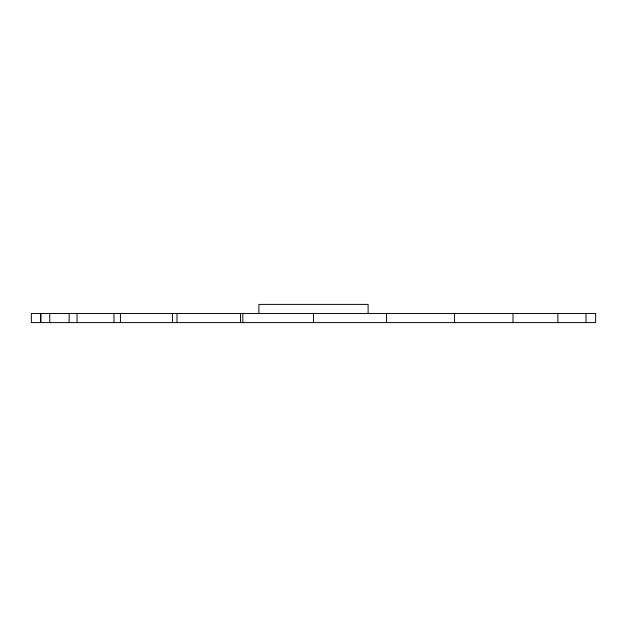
<?xml version="1.0" encoding="UTF-8"?>
<svg xmlns="http://www.w3.org/2000/svg" width="627" height="627" viewBox="0 0 627 627"><rect width="100%" height="100%" fill="white"/><g stroke="black" fill="none" stroke-linecap="round" stroke-linejoin="round"><path stroke-width="0.94" d="M586.033 313.5L586.033 322.599M557.85 313.5L557.85 322.599M513.011 313.5L513.011 322.599M454.575 313.5L454.575 322.599M386.522 313.5L386.522 322.599M368.112 313.5L368.112 304.401L258.888 304.401L258.888 313.5M313.5 313.5L313.5 322.599M242.829 313.5L242.829 322.599M240.478 313.5L240.478 322.599M176.979 313.5L176.979 322.599M172.425 313.5L172.425 322.599M120.423 313.5L120.423 322.599M113.989 313.5L113.989 322.599M77.035 313.5L77.035 322.599M69.15 313.5L69.15 322.599M49.752 313.5L49.752 322.599M40.967 313.5L40.967 322.599M40.449 313.5L40.449 322.599M595.65 313.5L31.35 313.5L31.35 322.599L595.65 322.599L595.65 313.5"/></g></svg>
